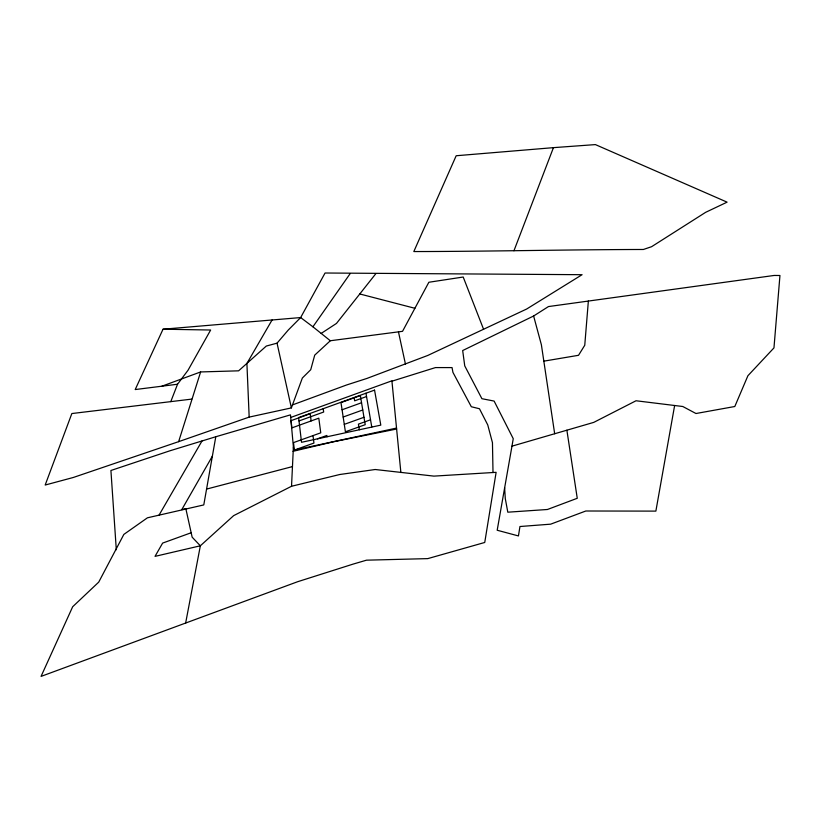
<?xml version="1.0" encoding="UTF-8"?>
<svg xmlns="http://www.w3.org/2000/svg" width="821" height="821" viewBox="0 0 821 821"><rect width="100%" height="100%" fill="white"/><g stroke="black" fill="none" stroke-linecap="round" stroke-linejoin="round"><path stroke-width="1.23" d="M191.18 532.747L162.63 543.092L155.015 556.371L200.345 545.801L233.657 515.629L291.527 486.268L293.405 446.983M588.359 301.061L584.757 345.251L578.528 355.298L543.83 361.158M511.965 446.162L513.248 438.701L494.119 401.069L481.906 398.698L464.748 365.889L462.675 350.546L533.619 316.003L548.469 306.561L774.152 275.456L779.95 275.497L773.967 347.888L747.91 375.731L734.805 406.508L695.982 413.517L682.795 406.508L636.029 400.761L593.757 422.384L511.965 446.162L497.187 530.243L518.441 535.939L519.95 526.518L550.675 524.167L585.814 511.001L655.866 511.114L674.636 405.502M291.527 486.268L339.709 474.517L375.197 469.509L433.929 476.118L496.12 472.332L484.749 542.465L427.762 558.619L366.505 560.179L353.122 564.099L297.602 581.73L41.05 676.401L72.679 606.74L98.715 582.13L123.848 534.409L147.441 517.805L203.782 504.925L215.79 436.751L290.46 414.872L293.702 450.216L396.533 428.08M185.628 623.149L200.345 545.801L192.155 537.17L185.833 508.661L181.78 509.625L212.423 456.076M191.734 399.109L71.848 413.548L45.176 485.037L73.295 477.483L178.629 441.657L200.622 371.944L238.613 370.825L266.302 346.052L277.046 343.157L288.294 330.011L300.65 317.563L325.054 273.013L582.089 274.696L526.661 309.024L427.772 355.452L366.936 378.43L346.513 385.008L292.481 404.917M178.629 441.657L249.174 417.099L291.383 407.904L302.354 378.019L310.728 369.717L314.72 355.134L330.319 340.746L402.536 331.325L428.86 282.26L463.198 277.026L483.569 329.252M513.946 250.774L553.446 147.647L595.399 144.599L727.098 202.151L705.66 212.321L651.597 246.7L643.397 249.481C566.859 249.605 490.394 251.462 413.825 251.554L456.178 155.744L553.446 147.647M170.778 401.633L177.531 384.238L188.03 370.24L210.648 330.021L163.03 329.211L135.198 389.554L177.531 384.238M272.069 319.985L246.905 363.446L249.174 417.099M159.11 515.024L202.007 440.969M330.319 340.746L312.914 326.789L350.157 273.629M375.772 273.752L336.477 323.423L321.185 333.418M161.911 386.198L200.622 371.944M290.696 417.468L391.904 380.821L400.874 472.527M299.018 420.947L323.669 412.029L323.217 408.684M366.535 396.543L354.651 400.833L354.118 397.508M342.07 409.771L361.548 402.742M343.168 417.027L362.759 409.977M344.276 424.365L363.98 417.284M317.429 438.845L326.891 435.448L327.066 436.762M370.528 419.798L358.428 424.139L359.341 429.773M391.945 381.19L435.469 367.582L452.053 367.592L452.935 372.375L471.316 406.744L479.464 408.745L487.756 424.95L492.456 442.683L493.011 472.527M215.79 436.751L169.762 450.842L110.917 470.484L116.305 549.731M206.676 489.059L292.379 466.615M293.005 451.324L333.562 441.76L396.625 429.024M163.03 329.211L300.65 317.563L312.914 326.789M359.793 293.969L414.892 308.286M533.619 316.003L541.388 344.789L554.668 433.745M277.046 343.157L291.383 407.904M398.462 331.858L405.461 364.134M365.971 393.218L371.78 427.074M566.88 430.204L577.255 498.285L547.443 509.492L507.799 512.191L505.284 498.552L504.628 487.705M311.138 420.937L310.215 413.722L291.055 420.66L291.865 427.895L318.805 418.166L320.754 432.821L293.518 442.601L294.349 450.082L313.94 443.053L312.996 435.602M374.55 390.119L298.618 417.591L301.533 442.293L380.8 425.124L374.55 390.119M360.357 395.589L340.982 402.598L345.405 431.784L365.212 424.683L360.357 395.589"/></g></svg>
